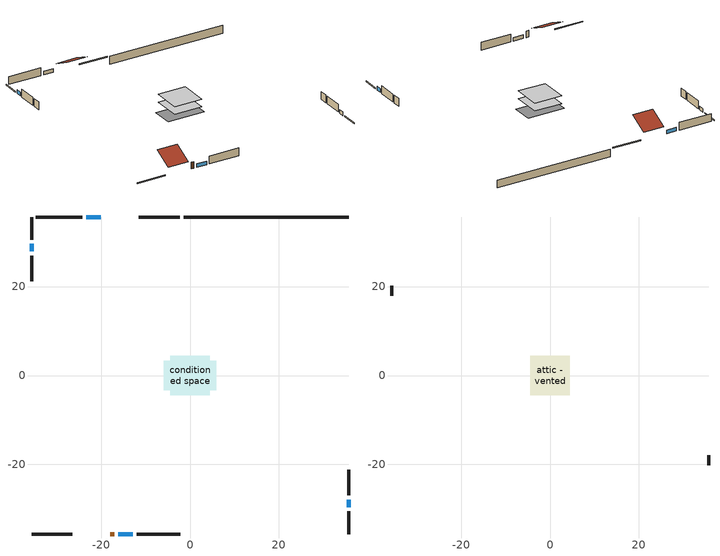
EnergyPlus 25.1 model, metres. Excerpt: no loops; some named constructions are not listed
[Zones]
conditioned space
 floor foundation (Slab1 construction): -5.95,-3.31 -5.95,3.31 5.95,3.31 5.95,-3.31 z-2.13
 floor adiabatic (AdiabaticFloorConstruction): -4.44,-4.44 -4.44,4.44 4.44,4.44 4.44,-4.44 z0.3
 wall outside (RimJoist1 construction): -2.36,35.64 -11.53,35.64 z0.3:0.61
 wall outside (RimJoist2 construction): 35.64,-35.64 35.64,-30.55 z0.3:0.61
 wall outside (RimJoist3 construction): -35.64,-35.64 -26.46,-35.64 z0.3:0.61
 wall outside (RimJoist4 construction): -35.64,35.64 -35.64,30.55 z0.3:0.61
 wall outside (Wall1 construction): -24.22,35.64 -34.71,35.64 z0.3:2.74
 wall outside (Wall2 construction): 35.64,-26.98 35.64,-21.15 z0.3:2.74
 wall outside (Wall3 construction): -11.93,-35.64 -2.2,-35.64 z0.3:2.74
 wall outside (Wall4 construction): -35.64,26.98 -35.64,21.15 z0.3:2.74
 wall outside (AdiabaticWallConstruction 1): -17.97,-35.64 -17.05,-35.64 z0.3:2.34
 wall outside (AdiabaticWallConstruction): -20.03,35.64 -23.29,35.64 / -16.12,-35.64 -12.86,-35.64 z0.3:1.37; 35.64,-29.62 35.64,-27.9 / -35.64,29.62 -35.64,27.9 z0.3:1.43
 wall foundation (FoundationWall1 construction): 35.64,35.64 -1.43,35.64 z-2.13:0.3
 window (WindowConstruction): -20.03,35.64 -23.29,35.64 z0.3:1.37
 window (WindowConstruction 1): 35.64,-29.62 35.64,-27.9 z0.3:1.43
 window (WindowConstruction 2): -16.12,-35.64 -12.86,-35.64 z0.3:1.37
 window (WindowConstruction 3): -35.64,29.62 -35.64,27.9 z0.3:1.43
 door (Door): -17.96,-35.64 -17.05,-35.64 z0.3:2.34
 ceiling adiabatic (AdiabaticFloorConstruction): 4.44,-4.44 4.44,4.44 -4.44,4.44 -4.44,-4.44 z0.3
attic - vented
 floor to conditioned space (Floor1 construction Reversed): -4.44,-4.44 -4.44,4.44 4.44,4.44 4.44,-4.44 z2.74
 wall outside (Wall5 construction): 35.64,-20.22 35.64,-17.97 z0.3:2.74
 wall outside (Wall6 construction): -35.64,20.22 -35.64,17.97 z0.3:2.74
 roof outside (Roof1 construction): -19.1,35.64,2.74 -19.1,29.7,5.71 -12.46,29.7,5.71 -12.46,35.64,2.74
 roof outside (Roof2 construction): -18.89,-35.64,2.74 -18.89,-29.7,5.71 -25.53,-29.7,5.71 -25.53,-35.64,2.74
[Construction]
Floor1 construction: ceiling loosefill ins, ceiling stud and cavity, gypsum board
[Material] Roughness=Rough; Thermal absorptance=0.9
Name | Conductivity | Density | Solar absorptance | Specific heat | Thickness | Visible absorptance
ceiling loosefill ins | 0.0480833 | 16.02 | 0.7 | 1046.75 | 0.0846667 | 0.7
ceiling stud and cavity | 0.086049 | 65.682 | 0.7 | 1177.47 | 0.1397 | 0.7
gypsum board | 0.160291 | 801 | 0.6 | 837.4 | 0.0127 | 0.6
[Schedule:Compact]
mains temperature schedule: Through: 01/01, For: AllDays, Until: 24:00, 5.71278, Through: 01/02, For: AllDays, Until: 24:00, 5.635, Through: 01/03, For: AllDays, Until: 24:00, 5.55833, Through: 01/04, For: AllDays, Until: 24:00, 5.48278, Through: 01/05, For: AllDays, Until: 24:00, 5.40889, Through: 01/06, For: AllDays, Until: 24:00, 5.33611, Through: 01/07, For: AllDays, Until: 24:00, 5.26444, Through: 01/08, For: AllDays, Until: 24:00, 5.19389, Through: 01/09, For: AllDays, Until: 24:00, 5.125, Through: 01/10, For: AllDays, Until: 24:00, 5.05722, Through: 01/11, For: AllDays, Until: 24:00, 4.99111, Through: 01/12, For: AllDays, Until: 24:00, 4.92667, Through: 01/13, For: AllDays, Until: 24:00, 4.86278, Through: 01/14, For: AllDays, Until: 24:00, 4.80111, Through: 01/15, For: AllDays, Until: 24:00, 4.74056, Through: 01/16, For: AllDays, Until: 24:00, 4.68167, Through: 01/17, For: AllDays, Until: 24:00, 4.62389, Through: 01/18, For: AllDays, Until: 24:00, 4.56778, Through: 01/19, For: AllDays, Until: 24:00, 4.51333, Through: 01/20, For: AllDays, Until: 24:00, 4.46, Through: 01/21, For: AllDays, Until: 24:00, 4.40889, Through: 01/22, For: AllDays, Until: 24:00, 4.35889, Through: 01/23, For: AllDays, Until: 24:00, 4.31056, Through: 01/24, For: AllDays, Until: 24:00, 4.26389, Through: 01/25, For: AllDays, Until: 24:00, 4.21889, Through: 01/26, For: AllDays, Until: 24:00, 4.175, Through: 01/27, For: AllDays, Until: 24:00, 4.13333, Through: 01/28, For: AllDays, Until: 24:00, 4.09278, Through: 01/29, For: AllDays, Until: 24:00, 4.05444, Through: 01/30, For: AllDays, Until: 24:00, 4.01778, Through: 01/31, For: AllDays, Until: 24:00, 3.98222, Through: 02/01, For: AllDays, Until: 24:00, 3.94889, Through: 02/02, For: AllDays, Until: 24:00, 3.91722, Through: 02/03, For: AllDays, Until: 24:00, 3.88667, Through: 02/04, For: AllDays, Until: 24:00, 3.85833, Through: 02/05, For: AllDays, Until: 24:00, 3.83167, Through: 02/06, For: AllDays, Until: 24:00, 3.80667, Through: 02/07, For: AllDays, Until: 24:00, 3.78389, Through: 02/08, For: AllDays, Until: 24:00, 3.76222, Through: 02/09, For: AllDays, Until: 24:00, 3.74278, Through: 02/10, For: AllDays, Until: 24:00, 3.72444, Through: 02/11, For: AllDays, Until: 24:00, 3.70833, Through: 02/12, For: AllDays, Until: 24:00, 3.69389, Through: 02/13, For: AllDays, Until: 24:00, 3.68167, Through: 02/14, For: AllDays, Until: 24:00, 3.67056, Through: 02/15, For: AllDays, Until: 24:00, 3.66167, Through: 02/16, For: AllDays, Until: 24:00, 3.65444, Through: 02/17, For: AllDays, Until: 24:00, 3.64889, Through: 02/18, For: AllDays, Until: 24:00, 3.645, Through: 02/19, For: AllDays, Until: 24:00, 3.64333, Through: 02/20, For: AllDays, Until: 24:00, 3.64333, Through: 02/21, For: AllDays, Until: 24:00, 3.645, Through: 02/22, For: AllDays, Until: 24:00, 3.64833, Through: 02/23, For: AllDays, Until: 24:00, 3.65389, Through: 02/24, For: AllDays, Until: 24:00, 3.66056, Through: 02/25, For: AllDays, Until: 24:00, 3.66944, Through: 02/26, For: AllDays, Until: 24:00, 3.68056, Through: 02/27, For: AllDays, Until: 24:00, 3.69278, Through: 02/28, For: AllDays, Until: 24:00, 3.70667, Through: 03/01, For: AllDays, Until: 24:00, 3.72278, Through: 03/02, For: AllDays, Until: 24:00, 3.74056, Through: 03/03, For: AllDays, Until: 24:00, 3.76, Through: 03/04, For: AllDays, Until: 24:00, 3.78111, Through: 03/05, For: AllDays, Until: 24:00, 3.80444, Through: 03/06, For: AllDays, Until: 24:00, 3.82889, Through: 03/07, For: AllDays, Until: 24:00, 3.85556, Through: 03/08, For: AllDays, Until: 24:00, 3.88389, Through: 03/09, For: AllDays, Until: 24:00, 3.91389, Through: 03/10, For: AllDays, Until: 24:00, 3.94556, Through: 03/11, For: AllDays, Until: 24:00, 3.97889, Through: 03/12, For: AllDays, Until: 24:00, 4.01389, Through: 03/13, For: AllDays, Until: 24:00, 4.05056, Through: 03/14, For: AllDays, Until: 24:00, 4.08889, Through: 03/15, For: AllDays, Until: 24:00, 4.12889, Through: 03/16, For: AllDays, Until: 24:00, 4.17056, Through: 03/17, For: AllDays, Until: 24:00, 4.21389, Through: 03/18, For: AllDays, Until: 24:00, 4.25889, Through: 03/19, For: AllDays, Until: 24:00, 4.30556, Through: 03/20, For: AllDays, Until: 24:00, 4.35389, Through: 03/21, For: AllDays, Until: 24:00, 4.40333, Through: 03/22, For: AllDays, Until: 24:00, 4.455, Through: 03/23, For: AllDays, Until: 24:00, 4.50778, Through: 03/24, For: AllDays, Until: 24:00, 4.56222, Through: 03/25, For: AllDays, Until: 24:00, 4.61778, Through: 03/26, For: AllDays, Until: 24:00, 4.67556, Through: 03/27, For: AllDays, Until: 24:00, 4.73444, Through: 03/28, For: AllDays, Until: 24:00, 4.79444, Through: 03/29, For: AllDays, Until: 24:00, 4.85667, Through: 03/30, For: AllDays, Until: 24:00, 4.91944, Through: 03/31, For: AllDays, Until: 24:00, 4.98444, Through: 04/01, For: AllDays, Until: 24:00, 5.05056, Through: 04/02, For: AllDays, Until: 24:00, 5.11778, Through: 04/03, For: AllDays, Until: 24:00, 5.18667, Through: 04/04, For: AllDays, Until: 24:00, 5.25667, Through: 04/05, For: AllDays, Until: 24:00, 5.32833, Through: 04/06, For: AllDays, Until: 24:00, 5.40111, Through: 04/07, For: AllDays, Until: 24:00, 5.475, Through: 04/08, For: AllDays, Until: 24:00, 5.55, Through: 04/09, For: AllDays, Until: 24:00, 5.62667, Through: 04/10, For: AllDays, Until: 24:00, 5.70444, Through: 04/11, For: AllDays, Until: 24:00, 5.78333, Through: 04/12, For: AllDays, Until: 24:00, 5.86333, Through: 04/13, For: AllDays, Until: 24:00, 5.94444, Through: 04/14, For: AllDays, Until: 24:00, 6.02667, Through: 04/15, For: AllDays, Until: 24:00, 6.11, Through: 04/16, For: AllDays, Until: 24:00, 6.19444, Through: 04/17, For: AllDays, Until: 24:00, 6.28, Through: 04/18, For: AllDays, Until: 24:00, 6.36667, Through: 04/19, For: AllDays, Until: 24:00, 6.45389, Through: 04/20, For: AllDays, Until: 24:00, 6.54222, Through: 04/21, For: AllDays, Until: 24:00, 6.63167, Through: 04/22, For: AllDays, Until: 24:00, 6.72167, Through: 04/23, For: AllDays, Until: 24:00, 6.81278, Through: 04/24, For: AllDays, Until: 24:00, 6.905, Through: 04/25, For: AllDays, Until: 24:00, 6.99778, Through: 04/26, For: AllDays, Until: 24:00, 7.09167, Through: 04/27, For: AllDays, Until: 24:00, 7.18556, Through: 04/28, For: AllDays, Until: 24:00, 7.28111, Through: 04/29, For: AllDays, Until: 24:00, 7.37667, Through: 04/30, For: AllDays, Until: 24:00, 7.47333, Through: 05/01, For: AllDays, Until: 24:00, 7.57056, Through: 05/02, For: AllDays, Until: 24:00, 7.66833, Through: 05/03, For: AllDays, Until: 24:00, 7.76667, Through: 05/04, For: AllDays, Until: 24:00, 7.86556, Through: 05/05, For: AllDays, Until: 24:00, 7.965, Through: 05/06, For: AllDays, Until: 24:00, 8.065, Through: 05/07, For: AllDays, Until: 24:00, 8.16556, Through: 05/08, For: AllDays, Until: 24:00, 8.26667, Through: 05/09, For: AllDays, Until: 24:00, 8.36778, Through: 05/10, For: AllDays, Until: 24:00, 8.47, Through: 05/11, For: AllDays, Until: 24:00, 8.57167, Through: 05/12, For: AllDays, Until: 24:00, 8.67444, Through: 05/13, For: AllDays, Until: 24:00, 8.77722, Through: 05/14, For: AllDays, Until: 24:00, 8.88, Through: 05/15, For: AllDays, Until: 24:00, 8.98333, Through: 05/16, For: AllDays, Until: 24:00, 9.08722, Through: 05/17, For: AllDays, Until: 24:00, 9.19056, Through: 05/18, For: AllDays, Until: 24:00, 9.29444, Through: 05/19, For: AllDays, Until: 24:00, 9.39833, Through: 05/20, For: AllDays, Until: 24:00, 9.50222, Through: 05/21, For: AllDays, Until: 24:00, 9.60667, Through: 05/22, For: AllDays, Until: 24:00, 9.71056, Through: 05/23, For: AllDays, Until: 24:00, 9.815, Through: 05/24, For: AllDays, Until: 24:00, 9.91889, Through: 05/25, For: AllDays, Until: 24:00, 10.0228, Through: 05/26, For: AllDays, Until: 24:00, 10.1267, Through: 05/27, For: AllDays, Until: 24:00, 10.2306, Through: 05/28, For: AllDays, Until: 24:00, 10.3339, Through: 05/29, For: AllDays, Until: 24:00, 10.4378, Through: 05/30, For: AllDays, Until: 24:00, 10.5406, Through: 05/31, For: AllDays, Until: 24:00, 10.6439, Through: 06/01, For: AllDays, Until: 24:00, 10.7461, Through: 06/02, For: AllDays, Until: 24:00, 10.8489, Through: 06/03, For: AllDays, Until: 24:00, 10.9506, Through: 06/04, For: AllDays, Until: 24:00, 11.0522, Through: 06/05, For: AllDays, Until: 24:00, 11.1539, Through: 06/06, For: AllDays, Until: 24:00, 11.2544, Through: 06/07, For: AllDays, Until: 24:00, 11.355, Through: 06/08, For: AllDays, Until: 24:00, 11.4544, Through: 06/09, For: AllDays, Until: 24:00, 11.5539, Through: 06/10, For: AllDays, Until: 24:00, 11.6528, Through: 06/11, For: AllDays, Until: 24:00, 11.7511, Through: 06/12, For: AllDays, Until: 24:00, 11.8483, Through: 06/13, For: AllDays, Until: 24:00, 11.9456, Through: 06/14, For: AllDays, Until: 24:00, 12.0417, Through: 06/15, For: AllDays, Until: 24:00, 12.1372, Through: 06/16, For: AllDays, Until: 24:00, 12.2322, Through: 06/17, For: AllDays, Until: 24:00, 12.3267, Through: 06/18, For: AllDays, Until: 24:00, 12.42, Through: 06/19, For: AllDays, Until: 24:00, 12.5122, Through: 06/20, For: AllDays, Until: 24:00, 12.6039, Through: 06/21, For: AllDays, Until: 24:00, 12.695, Through: 06/22, For: AllDays, Until: 24:00, 12.785, Through: 06/23, For: AllDays, Until: 24:00, 12.8739, Through: 06/24, For: AllDays, Until: 24:00, 12.9617, Through: 06/25, For: AllDays, Until: 24:00, 13.0489, Through: 06/26, For: AllDays, Until: 24:00, 13.135, Through: 06/27, For: AllDays, Until: 24:00, 13.22, Through: 06/28, For: AllDays, Until: 24:00, 13.3044, Through: 06/29, For: AllDays, Until: 24:00, 13.3872, Through: 06/30, For: AllDays, Until: 24:00, 13.4694, Through: 07/01, For: AllDays, Until: 24:00, 13.55, Through: 07/02, For: AllDays, Until: 24:00, 13.6294, Through: 07/03, For: AllDays, Until: 24:00, 13.7078, Through: 07/04, For: AllDays, Until: 24:00, 13.7856, Through: 07/05, For: AllDays, Until: 24:00, 13.8617, Through: 07/06, For: AllDays, Until: 24:00, 13.9361, Through: 07/07, For: AllDays, Until: 24:00, 14.01, Through: 07/08, For: AllDays, Until: 24:00, 14.0822, Through: 07/09, For: AllDays, Until: 24:00, 14.1533, Through: 07/10, For: AllDays, Until: 24:00, 14.2228, Through: 07/11, For: AllDays, Until: 24:00, 14.2911, Through: 07/12, For: AllDays, Until: 24:00, 14.3583, Through: 07/13, For: AllDays, Until: 24:00, 14.4239, Through: 07/14, For: AllDays, Until: 24:00, 14.4878, Through: 07/15, For: AllDays, Until: 24:00, 14.5506, Through: 07/16, For: AllDays, Until: 24:00, 14.6122, Through: 07/17, For: AllDays, Until: 24:00, 14.6717, Through: 07/18, For: AllDays, Until: 24:00, 14.7306, Through: 07/19, For: AllDays, Until: 24:00, 14.7872, Through: 07/20, For: AllDays, Until: 24:00, 14.8428, Through: 07/21, For: AllDays, Until: 24:00, 14.8967, Through: 07/22, For: AllDays, Until: 24:00, 14.9489, Through: 07/23, For: AllDays, Until: 24:00, 14.9994, Through: 07/24, For: AllDays, Until: 24:00, 15.0489, Through: 07/25, For: AllDays, Until: 24:00, 15.0967, Through: 07/26, For: AllDays, Until: 24:00, 15.1422, Through: 07/27, For: AllDays, Until: 24:00, 15.1867, Through: 07/28, For: AllDays, Until: 24:00, 15.2294, Through: 07/29, For: AllDays, Until: 24:00, 15.2706, Through: 07/30, For: AllDays, Until: 24:00, 15.3106, Through: 07/31, For: AllDays, Until: 24:00, 15.3483, Through: 08/01, For: AllDays, Until: 24:00, 15.3844, Through: 08/02, For: AllDays, Until: 24:00, 15.4189, Through: 08/03, For: AllDays, Until: 24:00, 15.4517, Through: 08/04, For: AllDays, Until: 24:00, 15.4828, Through: 08/05, For: AllDays, Until: 24:00, 15.5122, Through: 08/06, For: AllDays, Until: 24:00, 15.5394, Through: 08/07, For: AllDays, Until: 24:00, 15.5656, Through: 08/08, For: AllDays, Until: 24:00, 15.5894, Through: 08/09, For: AllDays, Until: 24:00, 15.6122, Through: 08/10, For: AllDays, Until: 24:00, 15.6328, Through: 08/11, For: AllDays, Until: 24:00, 15.6517, Through: 08/12, For: AllDays, Until: 24:00, 15.6689, Through: 08/13, For: AllDays, Until: 24:00, 15.6839, Through: 08/14, For: AllDays, Until: 24:00, 15.6978, Through: 08/15, For: AllDays, Until: 24:00, 15.7094, Through: 08/16, For: AllDays, Until: 24:00, 15.7194, Through: 08/17, For: AllDays, Until: 24:00, 15.7278, Through: 08/18, For: AllDays, Until: 24:00, 15.7344, Through: 08/19, For: AllDays, Until: 24:00, 15.7389, Through: 08/20, For: AllDays, Until: 24:00, 15.7417, Through: 08/21, For: AllDays, Until: 24:00, 15.7428, Through: 08/22, For: AllDays, Until: 24:00, 15.7422, Through: 08/23, For: AllDays, Until: 24:00, 15.7394, Through: 08/24, For: AllDays, Until: 24:00, 15.7356, Through: 08/25, For: AllDays, Until: 24:00, 15.7294, Through: 08/26, For: AllDays, Until: 24:00, 15.7217, Through: 08/27, For: AllDays, Until: 24:00, 15.7117, Through: 08/28, For: AllDays, Until: 24:00, 15.7006, Through: 08/29, For: AllDays, Until: 24:00, 15.6872, Through: 08/30, For: AllDays, Until: 24:00, 15.6722, Through: 08/31, For: AllDays, Until: 24:00, 15.6556, Through: 09/01, For: AllDays, Until: 24:00, 15.6372, Through: 09/02, For: AllDays, Until: 24:00, 15.6167, Through: 09/03, For: AllDays, Until: 24:00, 15.5944, Through: 09/04, For: AllDays, Until: 24:00, 15.5711, Through: 09/05, For: AllDays, Until: 24:00, 15.5456, Through: 09/06, For: AllDays, Until: 24:00, 15.5183, Through: 09/07, For: AllDays, Until: 24:00, 15.4889, Through: 09/08, For: AllDays, Until: 24:00, 15.4583, Through: 09/09, For: AllDays, Until: 24:00, 15.4261, Through: 09/10, For: AllDays, Until: 24:00, 15.3917, Through: 09/11, For: AllDays, Until: 24:00, 15.3561, Through: 09/12, For: AllDays, Until: 24:00, 15.3189, Through: 09/13, For: AllDays, Until: 24:00, 15.2794, Through: 09/14, For: AllDays, Until: 24:00, 15.2389, Through: 09/15, For: AllDays, Until: 24:00, 15.1961, Through: 09/16, For: AllDays, Until: 24:00, 15.1522, Through: 09/17, For: AllDays, Until: 24:00, 15.1067, Through: 09/18, For: AllDays, Until: 24:00, 15.0594, Through: 09/19, For: AllDays, Until: 24:00, 15.0106, Through: 09/20, For: AllDays, Until: 24:00, 14.96, Through: 09/21, For: AllDays, Until: 24:00, 14.9078, Through: 09/22, For: AllDays, Until: 24:00, 14.8544, Through: 09/23, For: AllDays, Until: 24:00, 14.7994, Through: 09/24, For: AllDays, Until: 24:00, 14.7428, Through: 09/25, For: AllDays, Until: 24:00, 14.6844, Through: 09/26, For: AllDays, Until: 24:00, 14.625, Through: 09/27, For: AllDays, Until: 24:00, 14.5639, Through: 09/28, For: AllDays, Until: 24:00, 14.5017, Through: 09/29, For: AllDays, Until: 24:00, 14.4378, Through: 09/30, For: AllDays, Until: 24:00, 14.3722, Through: 10/01, For: AllDays, Until: 24:00, 14.3056, Through: 10/02, For: AllDays, Until: 24:00, 14.2378, Through: 10/03, For: AllDays, Until: 24:00, 14.1683, Through: 10/04, For: AllDays, Until: 24:00, 14.0978, Through: 10/05, For: AllDays, Until: 24:00, 14.0256, Through: 10/06, For: AllDays, Until: 24:00, 13.9522, Through: 10/07, For: AllDays, Until: 24:00, 13.8778, Through: 10/08, For: AllDays, Until: 24:00, 13.8017, Through: 10/09, For: AllDays, Until: 24:00, 13.725, Through: 10/10, For: AllDays, Until: 24:00, 13.6467, Through: 10/11, For: AllDays, Until: 24:00, 13.5672, Through: 10/12, For: AllDays, Until: 24:00, 13.4867, Through: 10/13, For: AllDays, Until: 24:00, 13.405, Through: 10/14, For: AllDays, Until: 24:00, 13.3222, Through: 10/15, For: AllDays, Until: 24:00, 13.2383, Through: 10/16, For: AllDays, Until: 24:00, 13.1539, Through: 10/17, For: AllDays, Until: 24:00, 13.0678, Through: 10/18, For: AllDays, Until: 24:00, 12.9811, Through: 10/19, For: AllDays, Until: 24:00, 12.8928, Through: 10/20, For: AllDays, Until: 24:00, 12.8039, Through: 10/21, For: AllDays, Until: 24:00, 12.7144, Through: 10/22, For: AllDays, Until: 24:00, 12.6239, Through: 10/23, For: AllDays, Until: 24:00, 12.5322, Through: 10/24, For: AllDays, Until: 24:00, 12.44, Through: 10/25, For: AllDays, Until: 24:00, 12.3467, Through: 10/26, For: AllDays, Until: 24:00, 12.2528, Through: 10/27, For: AllDays, Until: 24:00, 12.1578, Through: 10/28, For: AllDays, Until: 24:00, 12.0628, Through: 10/29, For: AllDays, Until: 24:00, 11.9667, Through: 10/30, For: AllDays, Until: 24:00, 11.8694, Through: 10/31, For: AllDays, Until: 24:00, 11.7722, Through: 11/01, For: AllDays, Until: 24:00, 11.6739, Through: 11/02, For: AllDays, Until: 24:00, 11.5756, Through: 11/03, For: AllDays, Until: 24:00, 11.4761, Through: 11/04, For: AllDays, Until: 24:00, 11.3767, Through: 11/05, For: AllDays, Until: 24:00, 11.2761, Through: 11/06, For: AllDays, Until: 24:00, 11.1756, Through: 11/07, For: AllDays, Until: 24:00, 11.0744, Through: 11/08, For: AllDays, Until: 24:00, 10.9728, Through: 11/09, For: AllDays, Until: 24:00, 10.8711, Through: 11/10, For: AllDays, Until: 24:00, 10.7683, Through: 11/11, For: AllDays, Until: 24:00, 10.6661, Through: 11/12, For: AllDays, Until: 24:00, 10.5633, Through: 11/13, For: AllDays, Until: 24:00, 10.46, Through: 11/14, For: AllDays, Until: 24:00, 10.3567, Through: 11/15, For: AllDays, Until: 24:00, 10.2528, Through: 11/16, For: AllDays, Until: 24:00, 10.1494, Through: 11/17, For: AllDays, Until: 24:00, 10.0456, Through: 11/18, For: AllDays, Until: 24:00, 9.94111, Through: 11/19, For: AllDays, Until: 24:00, 9.83722, Through: 11/20, For: AllDays, Until: 24:00, 9.73333, Through: 11/21, For: AllDays, Until: 24:00, 9.62889, Through: 11/22, For: AllDays, Until: 24:00, 9.525, Through: 11/23, For: AllDays, Until: 24:00, 9.42111, Through: 11/24, For: AllDays, Until: 24:00, 9.31722, Through: 11/25, For: AllDays, Until: 24:00, 9.21333, Through: 11/26, For: AllDays, Until: 24:00, 9.10944, Through: 11/27, For: AllDays, Until: 24:00, 9.00611, Through: 11/28, For: AllDays, Until: 24:00, 8.90278, Through: 11/29, For: AllDays, Until: 24:00, 8.79944, Through: 11/30, For: AllDays, Until: 24:00, 8.69667, Through: 12/01, For: AllDays, Until: 24:00, 8.59389, Through: 12/02, For: AllDays, Until: 24:00, 8.49167, Through: 12/03, For: AllDays, Until: 24:00, 8.39, Through: 12/04, For: AllDays, Until: 24:00, 8.28833, Through: 12/05, For: AllDays, Until: 24:00, 8.18778, Through: 12/06, For: AllDays, Until: 24:00, 8.08667, Through: 12/07, For: AllDays, Until: 24:00, 7.98667, Through: 12/08, For: AllDays, Until: 24:00, 7.88722, Through: 12/09, For: AllDays, Until: 24:00, 7.78778, Through: 12/10, For: AllDays, Until: 24:00, 7.68944, Through: 12/11, For: AllDays, Until: 24:00, 7.59167, Through: 12/12, For: AllDays, Until: 24:00, 7.49444, Through: 12/13, For: AllDays, Until: 24:00, 7.39778, Through: 12/14, For: AllDays, Until: 24:00, 7.30167, Through: 12/15, For: AllDays, Until: 24:00, 7.20611, Through: 12/16, For: AllDays, Until: 24:00, 7.11167, Through: 12/17, For: AllDays, Until: 24:00, 7.01778, Through: 12/18, For: AllDays, Until: 24:00, 6.925, Through: 12/19, For: AllDays, Until: 24:00, 6.83278, Through: 12/20, For: AllDays, Until: 24:00, 6.74167, Through: 12/21, For: AllDays, Until: 24:00, 6.65111, Through: 12/22, For: AllDays, Until: 24:00, 6.56167, Through: 12/23, For: AllDays, Until: 24:00, 6.47278, Through: 12/24, For: AllDays, Until: 24:00, 6.38556, Through: 12/25, For: AllDays, Until: 24:00, 6.29889, Through: 12/26, For: AllDays, Until: 24:00, 6.21278, Through: 12/27, For: AllDays, Until: 24:00, 6.12833, Through: 12/28, For: AllDays, Until: 24:00, 6.045, Through: 12/29, For: AllDays, Until: 24:00, 5.96222, Through: 12/30, For: AllDays, Until: 24:00, 5.88056, Through: 12/31, For: AllDays, Until: 24:00, 5.80056
[Schedule:Day:Interval]
cooling season schedule day; cooling season schedule day 2; cooling season schedule default day; cooling setpoint default day; exterior lighting schedule default day; general water use schedule default day; mech vent bath fan 0 schedule default day; mech vent range fan 0 schedule default day; natural vent schedule default day; trans schedule winter=0.85 summer=0.7 default day: 24:00, 0, No
cooling season schedule day 1; natural vent schedule day: 24:00, 1, No
cooling setpoint day: 24:00, 22.1111, No
exterior lighting schedule day: 01:00, 0.566667, 03:00, 0.524167, 05:00, 0.495833, 06:00, 0.5525, 07:00, 0.623333, 08:00, 0.580833, 09:00, 0.439167, 10:00, 0.354167, 12:00, 0.34, 13:00, 0.354167, 14:00, 0.396667, 15:00, 0.425, 16:00, 0.495833, 17:00, 0.623333, 18:00, 0.793333, 19:00, 0.906667, 20:00, 0.963333, 21:00, 0.991667, 22:00, 0.920833, 23:00, 0.793333, 24:00, 0.665833, No
exterior lighting schedule day 1: 01:00, 0.528571, 03:00, 0.488929, 05:00, 0.4625, 06:00, 0.515357, 07:00, 0.581429, 08:00, 0.541786, 09:00, 0.409643, 10:00, 0.330357, 12:00, 0.317143, 13:00, 0.330357, 14:00, 0.37, 15:00, 0.396429, 16:00, 0.4625, 17:00, 0.581429, 18:00, 0.74, 19:00, 0.845714, 20:00, 0.898571, 21:00, 0.925, 22:00, 0.858929, 23:00, 0.74, 24:00, 0.621071, No
exterior lighting schedule day 2: 01:00, 0.485714, 03:00, 0.449286, 05:00, 0.425, 06:00, 0.473571, 07:00, 0.534286, 08:00, 0.497857, 09:00, 0.376429, 10:00, 0.303571, 12:00, 0.291429, 13:00, 0.303571, 14:00, 0.34, 15:00, 0.364286, 16:00, 0.425, 17:00, 0.534286, 18:00, 0.68, 19:00, 0.777143, 20:00, 0.825714, 21:00, 0.85, 22:00, 0.789286, 23:00, 0.68, 24:00, 0.570714, No
exterior lighting schedule day 3: 01:00, 0.442857, 03:00, 0.409643, 05:00, 0.3875, 06:00, 0.431786, 07:00, 0.487143, 08:00, 0.453929, 09:00, 0.343214, 10:00, 0.276786, 12:00, 0.265714, 13:00, 0.276786, 14:00, 0.31, 15:00, 0.332143, 16:00, 0.3875, 17:00, 0.487143, 18:00, 0.62, 19:00, 0.708571, 20:00, 0.752857, 21:00, 0.775, 22:00, 0.719643, 23:00, 0.62, 24:00, 0.520357, No
exterior lighting schedule day 4: 01:00, 0.4, 03:00, 0.37, 05:00, 0.35, 06:00, 0.39, 07:00, 0.44, 08:00, 0.41, 09:00, 0.31, 10:00, 0.25, 12:00, 0.24, 13:00, 0.25, 14:00, 0.28, 15:00, 0.3, 16:00, 0.35, 17:00, 0.44, 18:00, 0.56, 19:00, 0.64, 20:00, 0.68, 21:00, 0.7, 22:00, 0.65, 23:00, 0.56, 24:00, 0.47, No
exterior lighting schedule day 5: 01:00, 0.380952, 03:00, 0.352381, 05:00, 0.333333, 06:00, 0.371429, 07:00, 0.419048, 08:00, 0.390476, 09:00, 0.295238, 10:00, 0.238095, 12:00, 0.228571, 13:00, 0.238095, 14:00, 0.266667, 15:00, 0.285714, 16:00, 0.333333, 17:00, 0.419048, 18:00, 0.533333, 19:00, 0.609524, 20:00, 0.647619, 21:00, 0.666667, 22:00, 0.619048, 23:00, 0.533333, 24:00, 0.447619, No
exterior lighting schedule day 6: 01:00, 0.390476, 03:00, 0.36119, 05:00, 0.341667, 06:00, 0.380714, 07:00, 0.429524, 08:00, 0.400238, 09:00, 0.302619, 10:00, 0.244048, 12:00, 0.234286, 13:00, 0.244048, 14:00, 0.273333, 15:00, 0.292857, 16:00, 0.341667, 17:00, 0.429524, 18:00, 0.546667, 19:00, 0.624762, 20:00, 0.66381, 21:00, 0.683333, 22:00, 0.634524, 23:00, 0.546667, 24:00, 0.45881, No
exterior lighting schedule day 7: 01:00, 0.419048, 03:00, 0.387619, 05:00, 0.366667, 06:00, 0.408571, 07:00, 0.460952, 08:00, 0.429524, 09:00, 0.324762, 10:00, 0.261905, 12:00, 0.251429, 13:00, 0.261905, 14:00, 0.293333, 15:00, 0.314286, 16:00, 0.366667, 17:00, 0.460952, 18:00, 0.586667, 19:00, 0.670476, 20:00, 0.712381, 21:00, 0.733333, 22:00, 0.680952, 23:00, 0.586667, 24:00, 0.492381, No
exterior lighting schedule day 8: 01:00, 0.466667, 03:00, 0.431667, 05:00, 0.408333, 06:00, 0.455, 07:00, 0.513333, 08:00, 0.478333, 09:00, 0.361667, 10:00, 0.291667, 12:00, 0.28, 13:00, 0.291667, 14:00, 0.326667, 15:00, 0.35, 16:00, 0.408333, 17:00, 0.513333, 18:00, 0.653333, 19:00, 0.746667, 20:00, 0.793333, 21:00, 0.816667, 22:00, 0.758333, 23:00, 0.653333, 24:00, 0.548333, No
exterior lighting schedule day 9: 01:00, 0.509524, 03:00, 0.47131, 05:00, 0.445833, 06:00, 0.496786, 07:00, 0.560476, 08:00, 0.522262, 09:00, 0.394881, 10:00, 0.318452, 12:00, 0.305714, 13:00, 0.318452, 14:00, 0.356667, 15:00, 0.382143, 16:00, 0.445833, 17:00, 0.560476, 18:00, 0.713333, 19:00, 0.815238, 20:00, 0.86619, 21:00, 0.891667, 22:00, 0.827976, 23:00, 0.713333, 24:00, 0.59869, No
exterior lighting schedule day 10: 01:00, 0.552381, 03:00, 0.510952, 05:00, 0.483333, 06:00, 0.538571, 07:00, 0.607619, 08:00, 0.56619, 09:00, 0.428095, 10:00, 0.345238, 12:00, 0.331429, 13:00, 0.345238, 14:00, 0.386667, 15:00, 0.414286, 16:00, 0.483333, 17:00, 0.607619, 18:00, 0.773333, 19:00, 0.88381, 20:00, 0.939048, 21:00, 0.966667, 22:00, 0.897619, 23:00, 0.773333, 24:00, 0.649048, No
exterior lighting schedule day 11: 01:00, 0.571429, 03:00, 0.528571, 05:00, 0.5, 06:00, 0.557143, 07:00, 0.628571, 08:00, 0.585714, 09:00, 0.442857, 10:00, 0.357143, 12:00, 0.342857, 13:00, 0.357143, 14:00, 0.4, 15:00, 0.428571, 16:00, 0.5, 17:00, 0.628571, 18:00, 0.8, 19:00, 0.914286, 20:00, 0.971429, 21:00, 1, 22:00, 0.928571, 23:00, 0.8, 24:00, 0.671429, No
general water use schedule day: 01:00, 0.315068, 03:00, 0.287671, 04:00, 0.342466, 05:00, 0.369863, 06:00, 0.520548, 07:00, 0.60274, 08:00, 0.534247, 10:00, 0.506849, 11:00, 0.465753, 14:00, 0.479452, 15:00, 0.534247, 16:00, 0.589041, 17:00, 0.69863, 18:00, 0.876712, 19:00, 0.890411, 20:00, 0.986301, 21:00, 1, 22:00, 0.863014, 23:00, 0.616438, 24:00, 0.465753, No
mech vent bath fan 0 schedule day: 07:00, 0, 08:00, 1, 24:00, 0, No
mech vent range fan 0 schedule day: 18:00, 0, 19:00, 1, 24:00, 0, No
trans schedule winter=0.85 summer=0.7 day; trans schedule winter=0.85 summer=0.7 day 2: 24:00, 0.85, No
trans schedule winter=0.85 summer=0.7 day 1: 24:00, 0.7, No
[Schedule:Week:Daily]
cooling season schedule Week Rule - Sep3-Dec31: cooling season schedule day 2, cooling season schedule day 2, cooling season schedule day 2, cooling season schedule day 2, cooling season schedule day 2, cooling season schedule day 2, cooling season schedule day 2, cooling season schedule default day, cooling season schedule default day, cooling season schedule default day, cooling season schedule default day, cooling season schedule default day
natural vent schedule Week Rule - Jan1-Dec31: natural vent schedule default day, natural vent schedule day, natural vent schedule default day, natural vent schedule day, natural vent schedule default day, natural vent schedule day, natural vent schedule default day, natural vent schedule default day, natural vent schedule default day, natural vent schedule default day, natural vent schedule default day, natural vent schedule default day
